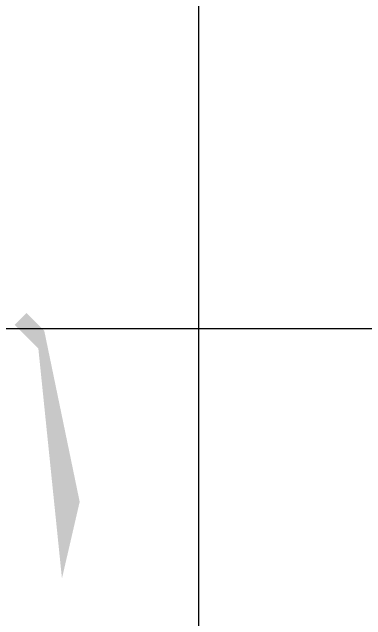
# Model space of a CAD drawing. Extents: x 5693218 to 11495510, y -728562 to -461276.
# Drawn here: x 5862638 to 5863356, y -500419 to -499183 of the extents above; entities that cross this region are included whole.
import ezdxf

# ---------------------------------------------------------------- set-up
doc = ezdxf.new("R2010")
doc.units = 0
doc.header["$LTSCALE"] = 1000
doc.header["$MEASUREMENT"] = 0
doc.layers.get('0').update_dxf_attribs({"linetype": 'CONTINUOUS'})

msp = doc.modelspace()

# ---------------------------------------------------------------- hatches: boundary and pattern name
h = msp.add_hatch(color=0)
h.dxf.hatch_style = 1
h.paths.add_polyline_path([(5862498.8, -499818.8), (5862486.8, -499806.8), (5862390.8, -499818.8), (5862498.8, -499842.8), (5862510.8, -499866.8), (5862486.8, -499878.8), (5862522.8, -499890.8), (5862546.8, -499854.8)])
h.paths.add_polyline_path([(5862678.8, -499806.8), (5862666.8, -499794.8), (5862642.8, -499818.8), (5862690.8, -499866.8), (5862738.8, -500334.8), (5862774.8, -500178.8), (5862702.8, -499830.8)])
h = msp.add_hatch(color=0)
h.dxf.hatch_style = 1
h.paths.add_polyline_path([(5862498.8, -499818.8), (5862486.8, -499806.8), (5862390.8, -499818.8), (5862498.8, -499842.8), (5862510.8, -499866.8), (5862486.8, -499878.8), (5862522.8, -499890.8), (5862546.8, -499854.8)])
h.paths.add_polyline_path([(5862678.8, -499806.8), (5862666.8, -499794.8), (5862642.8, -499818.8), (5862690.8, -499866.8), (5862738.8, -500334.8), (5862774.8, -500178.8), (5862702.8, -499830.8)])

# ---------------------------------------------------------------- linework, layer by layer
for p, q in [((5863017, -501776.5), (5863017, -498526.5)), ((5863017, -501776.5), (5863017, -498526.5)), ((5859517, -499826.5), (5865017, -499826.5))]:
    msp.add_line(p, q)

doc.saveas('drawing.dxf')
